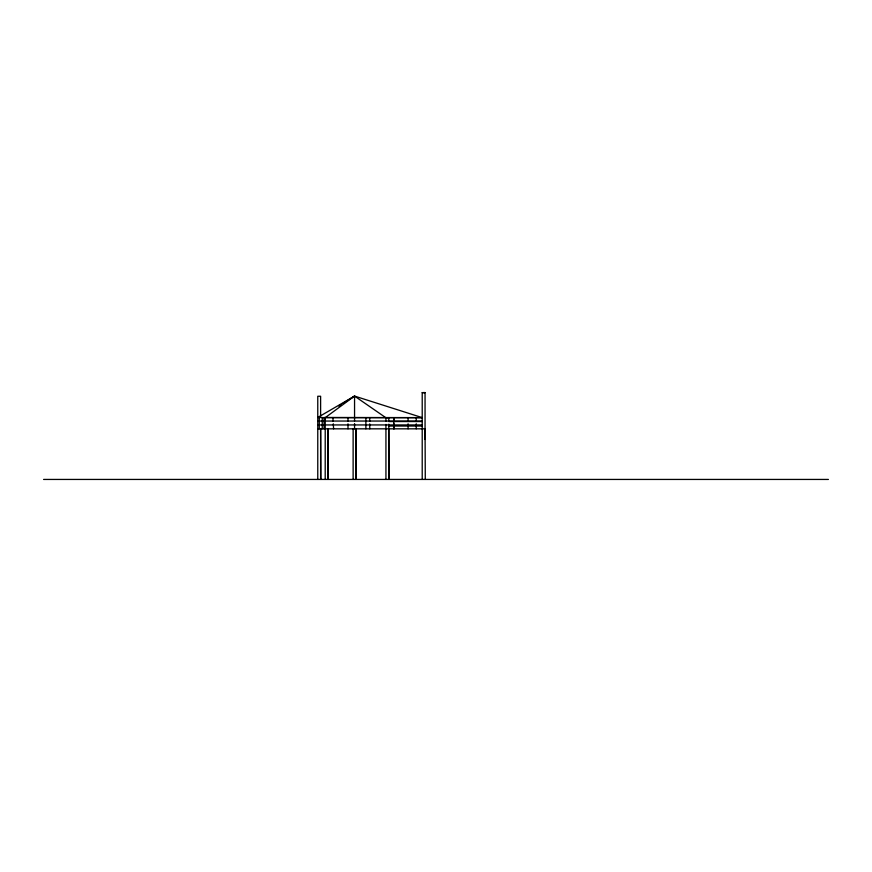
<?xml version="1.0" encoding="UTF-8"?>
<svg xmlns="http://www.w3.org/2000/svg" width="872" height="872" viewBox="0 0 872 872"><rect width="100%" height="100%" fill="white"/><g stroke="black" fill="none" stroke-linecap="round" stroke-linejoin="round"><path stroke-width="1.31" d="M324.057 428.828L324.057 417.623M325.202 421.045L325.223 417.655L354.555 396.084L422.212 417.623L324.297 417.47M422.212 421.536L388.792 421.536L388.792 417.644L385.936 417.775L354.555 396.084L317.768 417.437L325.223 417.655L325.202 479.437M338.718 406.047L340.985 404.63M343.241 403.202L354.555 396.084L354.555 420.969M422.212 479.437L422.212 392.64L425.056 392.563L425.056 439.488M422.212 392.64L425.056 392.64M325.223 417.655L422.212 417.644M317.768 421.045L422.212 421.045M317.768 424.937L422.212 424.937M388.792 426.037L422.212 426.037M317.768 428.828L425.056 428.828L425.285 479.437M43.6 479.437L828.4 479.437M332.886 417.503L333.126 421.285M333.289 423.803L333.605 428.828M369.684 417.688L369.717 421.405M369.739 423.879L369.783 428.828M388.792 428.828L389.021 479.437M356.201 479.437L355.972 428.828L355.972 479.437M328.275 479.437L328.046 428.828L328.046 479.437M320.842 479.437L320.613 428.828L320.613 479.437M347.993 417.579L348.004 421.329M348.004 423.836L348.004 428.828M416.249 417.644L416.249 421.536M416.249 423.781L416.249 428.828M408.085 417.644L408.085 421.536M408.085 423.781L408.085 428.828M394.111 417.644L394.111 421.536M394.111 423.781L394.111 428.828M393.741 417.634L393.741 428.828M388.792 424.173L388.792 479.437M385.936 417.775L385.936 421.089M385.936 424.413L385.936 479.437M365.88 417.644L365.88 428.828M354.555 423.596L354.555 428.828M353.127 428.828L353.127 479.437M322.248 417.568L322.248 428.828M320.613 416.62L320.613 396.259L317.768 396.259L317.768 479.437M319.272 417.481L319.272 428.828"/></g></svg>
